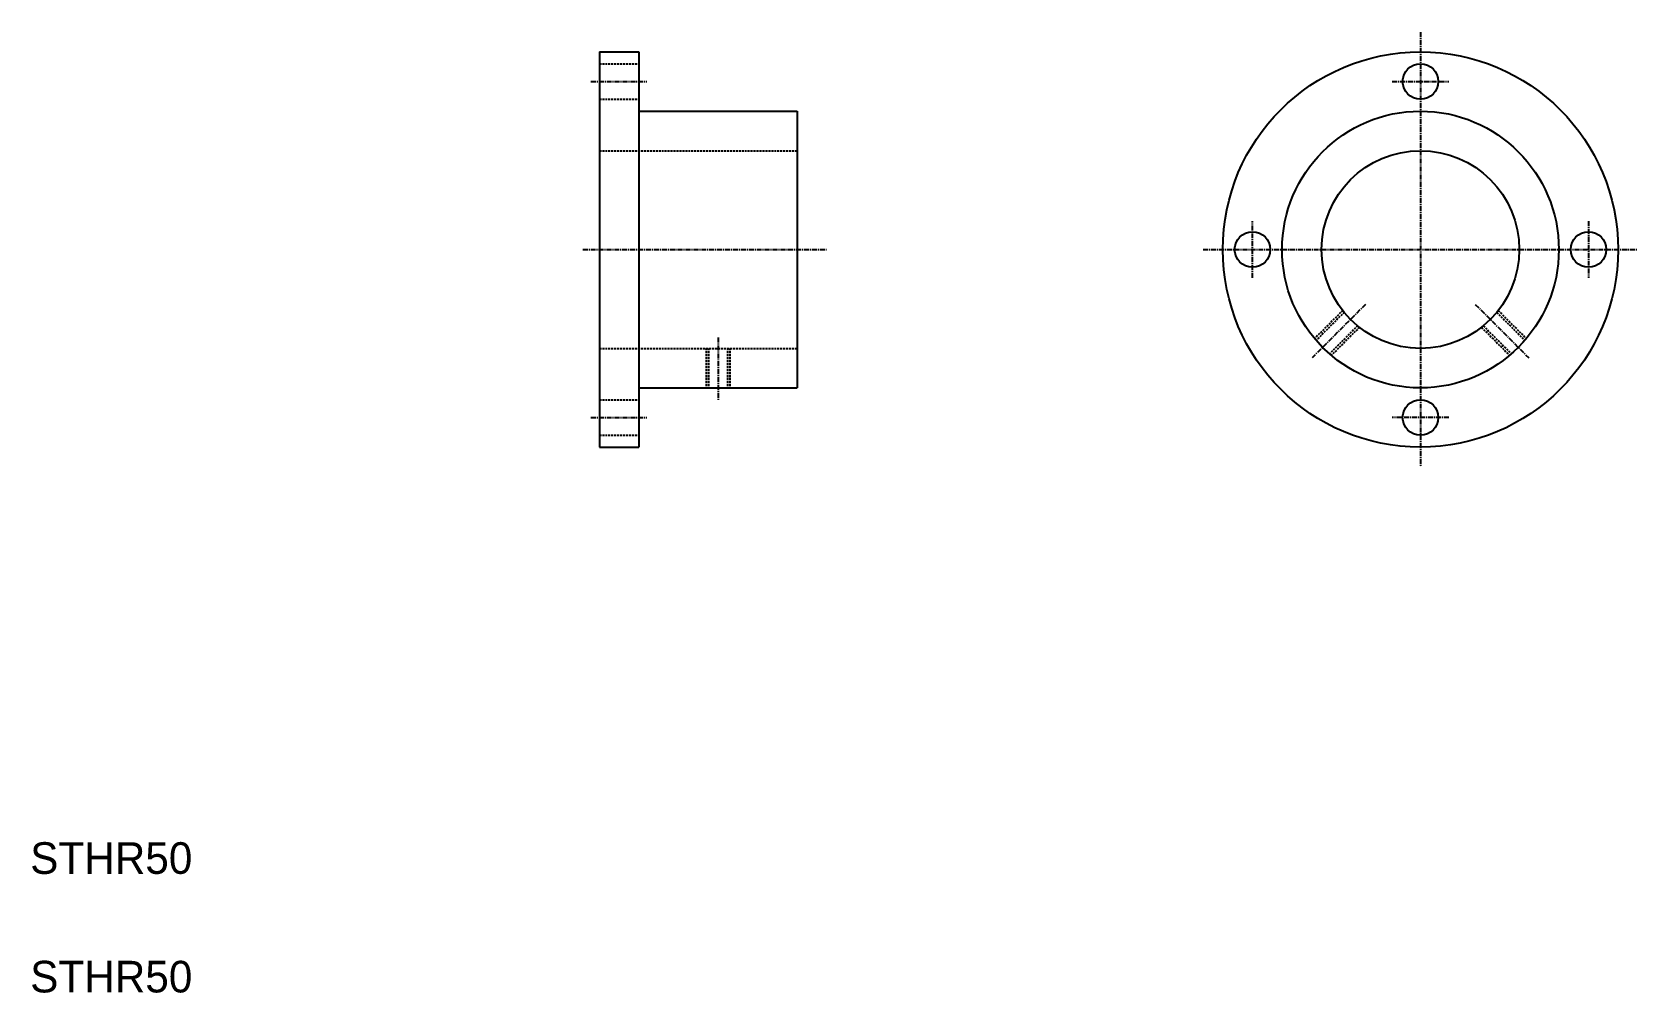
# Model space of a CAD drawing. Extents: x 14 to 421, y 40 to 283.
import ezdxf

# ---------------------------------------------------------------- set-up
doc = ezdxf.new("R2010")
doc.units = 0
doc.linetypes.add('CENTER', pattern=[2, 1.25, -0.25, 0.25, -0.25])
doc.linetypes.add('DASHED', pattern=[0.75, 0.5, -0.25])
doc.layers.get('0').update_dxf_attribs({"linetype": 'CONTINUOUS'})
doc.layers.add('CENTER', color=1, linetype='CENTER')

msp = doc.modelspace()

# ---------------------------------------------------------------- linework, layer by layer
at = {"color": 7, "linetype": 'CONTINUOUS'}
for p, q in [((157.88, 277.73), (157.88, 177.73)), ((157.88, 277.73), (167.88, 277.73)), ((167.88, 277.73), (167.88, 177.73)), ((167.88, 262.73), (207.88, 262.73)), ((207.88, 262.73), (207.88, 192.73)), ((157.88, 252.73), (157.88, 252.73)), ((157.88, 227.73), (157.88, 227.73)), ((167.88, 192.73), (207.88, 192.73)), ((157.88, 177.73), (167.88, 177.73))]:
    msp.add_line(p, q, dxfattribs=at)
at = {"color": 3, "linetype": 'DASHED'}
for p, q in [((157.88, 274.73), (167.88, 274.73)), ((157.88, 265.73), (167.88, 265.73)), ((157.88, 252.73), (207.88, 252.73)), ((345.9, 212.31), (338.79, 205.2)), ((346.28, 211.84), (339.18, 204.74)), ((384.87, 211.84), (391.96, 204.74)), ((385.24, 212.31), (392.35, 205.2)), ((349.67, 208.44), (342.58, 201.35)), ((350.14, 208.06), (343.04, 200.96)), ((381, 208.06), (388.11, 200.96)), ((381.47, 208.44), (388.57, 201.35)), ((157.88, 202.73), (207.88, 202.73)), ((184.88, 202.73), (184.88, 192.73)), ((185.48, 202.73), (185.48, 192.73)), ((190.28, 202.73), (190.28, 192.73)), ((190.88, 202.73), (190.88, 192.73)), ((157.88, 189.73), (167.88, 189.73)), ((157.88, 180.73), (167.88, 180.73))]:
    msp.add_line(p, q, dxfattribs=at)
at = {"color": 7, "linetype": 'CONTINUOUS'}
for centre, radius in [((365.57, 227.73), 50), ((365.57, 270.23), 4.5), ((365.57, 227.73), 35), ((365.57, 227.73), 25), ((323.07, 227.73), 4.5), ((408.07, 227.73), 4.5), ((365.57, 185.23), 4.5)]:
    msp.add_circle(centre, radius, dxfattribs=at)
at = {"layer": 'CENTER', "color": 1, "linetype": 'CENTER'}
for p, q in [((365.57, 282.73), (365.57, 172.73)), ((155.72, 270.23), (169.9, 270.23)), ((358.4, 270.23), (372.74, 270.23)), ((323.07, 220.57), (323.07, 234.9)), ((408.07, 234.9), (408.07, 220.57)), ((153.67, 227.73), (215.36, 227.73)), ((310.57, 227.73), (420.57, 227.73)), ((351.69, 213.85), (338.19, 200.36)), ((379.45, 213.85), (392.95, 200.36)), ((187.88, 205.45), (187.88, 189.72)), ((155.72, 185.23), (169.9, 185.23)), ((372.74, 185.23), (358.4, 185.23))]:
    msp.add_line(p, q, dxfattribs=at)

# ---------------------------------------------------------------- texts
at = {"color": 7, "linetype": 'CONTINUOUS'}
for p in [(13.89, 69.78), (13.89, 39.78)]:
    msp.add_text('STHR50', height=8, dxfattribs=at).set_placement(p)

doc.saveas('drawing.dxf')
